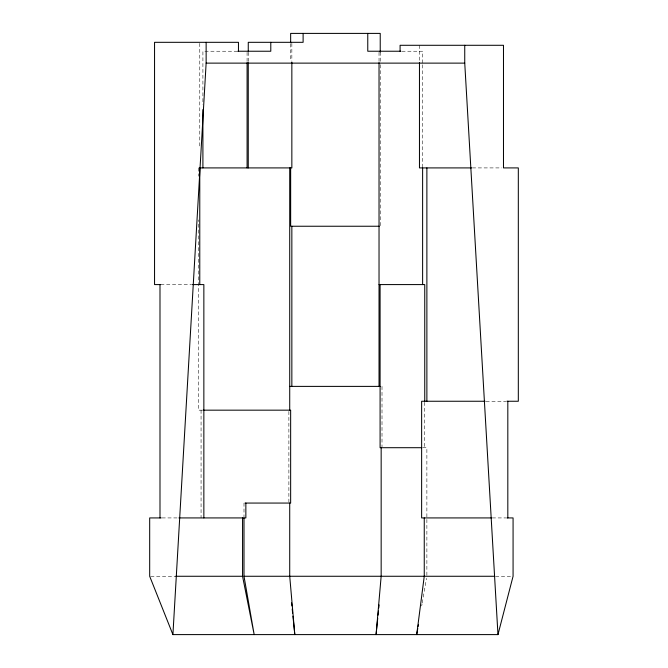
<?xml version="1.0" encoding="UTF-8"?>
<svg xmlns="http://www.w3.org/2000/svg" width="668" height="668" viewBox="0 0 668 668"><rect width="100%" height="100%" fill="white"/><g stroke="black" fill="none" stroke-linecap="round" stroke-linejoin="round"><path stroke-width="0.5" stroke-dasharray="3.34 2.5" d="M421.7 605.943L422.059 603.897M422.243 602.87L426.526 578.313M237.441 51.236L202.905 51.236L202.905 104.367M401.86 51.236L422.619 51.236L422.619 63.736M472.36 167.91L501.693 167.91M160.721 284.585L191.616 284.585M486.02 401.251L505.851 401.251M202.437 410.169L198.279 410.169L198.279 219.897M422.677 447.702L426.877 447.702L426.877 576.267M162.032 517.925L178.348 517.925M492.249 517.925L505.843 517.925M150.726 576.267L175.767 576.267M495.514 576.267L511.012 576.267M424.748 402.286L424.748 447.702M422.619 64.779L422.619 166.866M419.462 45.29L419.462 61.656M382.004 386.388L382.004 446.9M380.226 52.162L380.226 63.627M380.226 64.671L380.226 226.243M379.032 52.279L379.032 61.656M291.849 43.353L291.849 60.997M290.655 43.829L290.655 60.512M288.877 411.43L288.877 502.194M248.262 52.279L248.262 61.656M247.085 52.279L247.085 61.656M243.995 503.062L243.995 516.94M201.068 410.169L201.068 517.925M199.774 43.353L199.774 147.152M198.279 167.91L198.279 176.227"/><path stroke-width="1" d="M506.878 517.925L513.074 517.925L513.074 576.267L497.969 634.6L172.912 634.6L206.136 63.126L206.136 42.318M377.737 618.226L376.076 634.6L381.161 576.267L381.161 447.702M378.046 615.153L378.464 611.061M378.781 607.989L379.09 604.924M417.776 628.463L416.707 634.6L424.255 576.267L424.255 517.925M418.135 626.409L418.494 624.363M237.833 51.236L270.791 51.236L270.791 42.318M400.825 51.236L367.767 51.236L367.767 33.4M206.136 63.126L464.744 63.126L497.969 634.6M199.314 167.91L291.849 167.91L291.849 62.04M471.558 167.91L419.462 167.91L419.462 62.692M379.19 226.243L290.655 226.243L290.655 167.91M160.721 284.585L154.55 284.585L154.55 42.318L238.459 42.318L238.459 51.236M192.576 284.585L203.857 284.585L203.857 517.925M379.032 284.585L424.748 284.585L424.748 401.251M289.72 386.388L380.092 386.388M485.068 401.251L421.633 401.251L421.633 517.925L491.389 517.925M506.887 401.251L518.318 401.251L518.318 167.91L503.48 167.91L503.48 45.29L400.09 45.29L400.09 51.236M203.147 410.169L290.647 410.169L290.647 503.062L245.039 503.062M421.683 447.702L380.092 447.702L380.092 284.585M161.155 517.925L149.682 517.925L149.682 576.267L172.912 634.6M178.899 517.925L245.857 517.925L245.857 503.062M175.767 576.267L242.559 576.267L254.174 634.6L243.995 576.267L243.995 517.925M243.995 576.267L289.72 576.267L294.805 634.6L292.935 616.18M289.912 576.267L494.487 576.267M291.582 602.87L291.891 605.943M292.208 609.016L292.626 613.107M507.822 401.251L507.822 517.925M464.744 45.29L464.744 63.126M426.877 167.91L426.877 401.251M422.619 167.91L422.619 284.585M380.226 52.162L380.226 33.4L290.655 33.4L290.655 42.785M379.032 62.692L379.032 386.388M303.113 33.4L303.113 42.318L248.262 42.318L248.262 51.236M291.849 226.243L291.849 386.388M289.72 167.91L289.72 410.169M289.72 503.062L289.72 576.267M248.262 62.692L248.262 167.91M247.085 62.692L247.085 167.91M242.559 517.925L242.559 576.267M202.905 109.569L202.905 167.91M199.774 167.91L199.774 284.585M159.994 284.585L159.994 517.925"/></g></svg>
